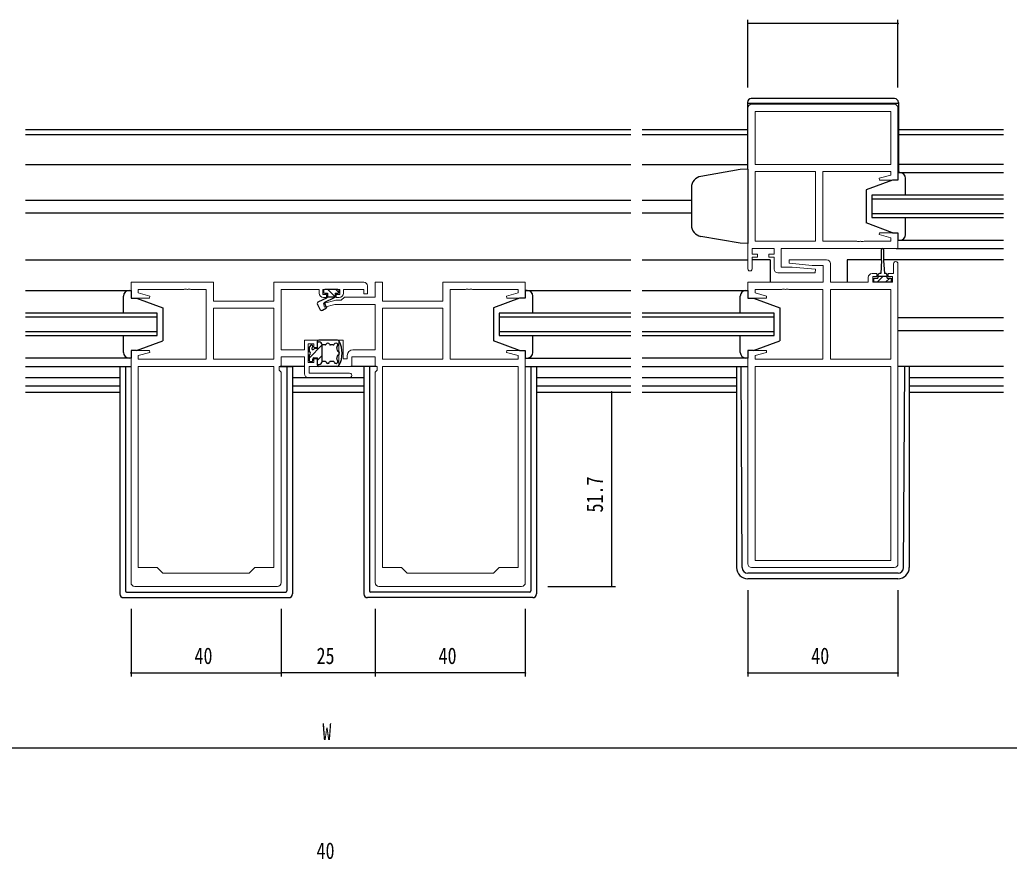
# Model space of a CAD drawing. Units: millimetres, scale not verified. Extents: x -567 to 567, y -403 to 403.
# Drawn here: x 55.8 to 319.3, y -115.6 to 108 of the extents above; entities that cross this region are included whole.
import ezdxf
from ezdxf.enums import TextEntityAlignment as Align

# ---------------------------------------------------------------- set-up
doc = ezdxf.new("R2010")
doc.units = ezdxf.units.MM
doc.header["$LTSCALE"] = 2
doc.layers.add('0-2_YKK_11', color=7, linetype='Continuous', lineweight=18)
for name, color, linetype in [('0-3_YKK_12', 2, 'Continuous'), ('0-4_YKK_13', 4, 'Continuous'), ('0-6_YKK_D', 6, 'Continuous')]:
    doc.layers.add(name, color=color, linetype=linetype)
doc.styles.add('ＭＳ ゴシック', font='')
doc.styles.get('ＭＳ ゴシック').set_extended_font_data('MS Gothic')

msp = doc.modelspace()

# ---------------------------------------------------------------- linework, layer by layer
at = {"layer": '0-2_YKK_11'}
for p, q in [((249.635, 41.707), (249.635, 84.507)), ((250.635, 85.507), (288.635, 85.507)), ((251.565, 83.577), (287.705, 83.577)), ((267.635, 67.577), (267.635, 49.037)), ((289.635, 43.007), (289.635, -36.893)), ((287.705, 36.177), (287.705, 17.637)), ((123.455, 31.177), (107.385, 31.177)), ((168.385, 31.177), (152.315, 31.177)), ((190.385, 19.907), (190.385, -41.893)), ((123.455, 15.707), (123.455, -37.893)), ((152.315, 15.707), (152.315, -37.893)), ((251.565, -35.963), (251.565, 15.707)), ((143.585, 12.707), (132.585, 12.707)), ((288.635, -37.893), (250.635, -37.893)), ((124.385, -42.893), (86.385, -42.893)), ((189.385, -42.893), (151.385, -42.893))]:
    msp.add_line(p, q, dxfattribs=at)
for points in [[(289.635, 84.507), (289.635, 65.307), (284.675, 65.307), (284.606, 65.829), (287.705, 66.66), (287.705, 67.577), (269.635, 67.577), (269.635, 49.037), (278.677, 49.037), (278.86, 48.917), (279.41, 48.917), (279.593, 49.037), (279.677, 49.037), (279.86, 48.917), (280.41, 48.917), (280.593, 49.037), (287.705, 49.037), (287.705, 49.954), (284.606, 50.784), (284.675, 51.307), (289.635, 51.307), (289.635, 47.107), (258.565, 47.107), (258.565, 42.107), (261.442, 42.107), (267.655, 41.563), (267.613, 40.607), (257.635, 40.607)], [(256.635, 41.607), (256.635, 44.807), (255.235, 44.807), (255.235, 45.607), (256.635, 45.607), (256.635, 47.107), (250.835, 47.107), (250.835, 45.607), (252.235, 45.607), (252.235, 44.807), (250.835, 44.807), (250.835, 41.707)], [(249.635, -36.893), (249.635, 19.907), (254.596, 19.907), (254.664, 19.384), (251.565, 18.554), (251.565, 17.637), (269.635, 17.637), (269.635, 36.177), (260.593, 36.177), (260.41, 36.297), (259.86, 36.297), (259.677, 36.177), (259.593, 36.177), (259.41, 36.297), (258.86, 36.297), (258.677, 36.177), (251.565, 36.177), (251.565, 35.26), (254.664, 34.429), (254.596, 33.907), (249.635, 33.907), (249.635, 38.107), (269.705, 38.107), (269.705, 42.607), (266.828, 42.607), (260.615, 43.15), (260.657, 44.107), (270.635, 44.107)], [(271.635, 43.107), (271.635, 38.107), (281.735, 38.107), (281.735, 39.407)], [(282.735, 40.407), (284.035, 40.407), (284.035, 39.607), (282.935, 39.607), (282.935, 38.107), (288.135, 38.107), (288.135, 39.607), (287.035, 39.607), (287.035, 40.407), (288.435, 40.407), (288.435, 43.007)], [(85.385, -41.893), (85.385, 19.907), (90.346, 19.907), (90.414, 19.384), (87.315, 18.554), (87.315, 17.637), (105.385, 17.637), (105.385, 36.177), (101.343, 36.177), (101.16, 36.297), (100.61, 36.297), (100.427, 36.177), (100.343, 36.177), (100.16, 36.297), (99.61, 36.297), (99.427, 36.177), (87.315, 36.177), (87.315, 35.26), (90.414, 34.429), (90.346, 33.907), (85.385, 33.907), (85.385, 38.107), (107.385, 38.107), (107.385, 33.107), (123.455, 33.107), (123.455, 38.107), (147.385, 38.107)], [(144.485, 20.137), (150.385, 20.137), (150.385, 32.207), (139.65, 32.207), (136.915, 31.474), (136.656, 32.44), (139.892, 33.307), (141.385, 33.307), (142.215, 34.137), (150.385, 34.137), (150.385, 38.107), (152.315, 38.107), (152.315, 33.107), (168.385, 33.107), (168.385, 38.107), (190.385, 38.107), (190.385, 33.907), (185.425, 33.907), (185.356, 34.429), (188.455, 35.26), (188.455, 36.177), (176.343, 36.177), (176.16, 36.297), (175.61, 36.297), (175.427, 36.177), (175.343, 36.177), (175.16, 36.297), (174.61, 36.297), (174.427, 36.177), (170.385, 36.177), (170.385, 17.637), (188.455, 17.637), (188.455, 18.554), (185.356, 19.384), (185.425, 19.907), (190.385, 19.907)], [(148.385, 37.107), (148.385, 35.007), (147.385, 35.007), (147.385, 36.177), (141.985, 36.177), (141.985, 35.207)], [(135.485, 35.207), (135.485, 36.177), (125.385, 36.177), (125.385, 20.137), (131.585, 20.137), (131.585, 22.707), (135.085, 22.707), (135.085, 20.707), (134.085, 20.707), (134.085, 21.707), (132.585, 21.707), (132.585, 16.707), (134.085, 16.707), (134.085, 17.707), (135.085, 17.707), (135.085, 15.707), (132.785, 15.707), (132.785, 13.907), (143.585, 13.907)], [(140.785, 34.007), (139.985, 34.007), (139.985, 34.807), (140.985, 34.807), (140.985, 36.177), (136.485, 36.177), (136.485, 34.807), (137.485, 34.807), (137.485, 34.007), (136.685, 34.007)], [(150.385, -41.893), (150.385, 14.177), (150.915, 14.707), (150.915, 15.707), (150.385, 15.707), (150.385, 18.207), (144.185, 18.207), (144.185, 15.707), (140.685, 15.707), (140.685, 22.707), (141.885, 22.707), (141.885, 17.707), (142.985, 17.707), (142.985, 18.637)], [(131.585, 13.707), (131.585, 18.207), (125.385, 18.207), (125.385, 15.707), (124.855, 15.707), (124.855, 14.707), (125.385, 14.177), (125.385, -41.893)]]:
    msp.add_lwpolyline(points, dxfattribs=at)
for points in [[(251.565, 83.577), (287.705, 83.577), (287.705, 69.507), (251.565, 69.507)], [(267.635, 67.577), (267.635, 49.037), (251.565, 49.037), (251.565, 67.577)], [(287.705, 36.177), (287.705, 17.637), (271.635, 17.637), (271.635, 36.177)], [(123.455, 31.177), (107.385, 31.177), (107.385, 17.637), (123.455, 17.637)], [(168.385, 31.177), (152.315, 31.177), (152.315, 17.637), (168.385, 17.637)], [(123.455, 15.707), (123.455, -37.893), (118.385, -37.893), (116.885, -39.393), (93.885, -39.393), (92.385, -37.893), (87.315, -37.893), (87.315, 15.707)], [(152.315, 15.707), (152.315, -37.893), (157.385, -37.893), (158.885, -39.393), (181.885, -39.393), (183.385, -37.893), (188.455, -37.893), (188.455, 15.707)], [(251.565, -35.963), (251.565, 15.707), (287.705, 15.707), (287.705, -35.963)]]:
    msp.add_lwpolyline(points, close=True, dxfattribs=at)
for centre, radius, start, end in [((250.635, 84.507), 1, 90.00001, 179.99999), ((288.635, 84.507), 1, 0.00001, 89.99999), ((270.635, 43.107), 1, 0.00001, 89.99999), ((289.035, 43.007), 0.6, 359.99999, 180.00001), ((250.235, 41.707), 0.6, 179.99999, 0.00001), ((257.635, 41.607), 1, 180.00001, 269.99999), ((282.735, 39.407), 1, 90.00001, 179.99999), ((147.385, 37.107), 1, 0.00001, 89.99999), ((136.685, 35.207), 1.2, 180.00001, 269.99999), ((140.785, 35.207), 1.2, 270.00001, 359.99999), ((144.485, 18.637), 1.5, 90.00001, 179.99999), ((132.585, 13.707), 1, 180.00001, 269.99999), ((143.585, 13.307), 0.6, 269.99999, 90.00001), ((250.635, -36.893), 1, 180.00001, 269.99999), ((288.635, -36.893), 1, 270.00001, 359.99999), ((86.385, -41.893), 1, 180.00001, 269.99999), ((124.385, -41.893), 1, 270.00001, 359.99999), ((151.385, -41.893), 1, 180.00001, 269.99999), ((189.385, -41.893), 1, 270.00001, 359.99999)]:
    msp.add_arc(centre, radius, start, end, dxfattribs=at)
at = {"layer": '0-3_YKK_12'}
for p, q in [((57.26, 78.807), (218.51, 78.807)), ((218.51, 77.407), (57.26, 77.407)), ((221.51, 78.807), (249.535, 78.807)), ((249.535, 77.407), (221.51, 77.407)), ((289.735, 78.807), (317.76, 78.807)), ((317.76, 77.407), (289.735, 77.407)), ((57.26, 69.507), (218.51, 69.507)), ((221.51, 69.507), (249.535, 69.507)), ((317.76, 69.507), (289.735, 69.507)), ((282.635, 61.307), (282.635, 55.307)), ((317.76, 61.307), (282.635, 61.307)), ((57.26, 60.007), (218.51, 60.007)), ((221.51, 60.007), (234.635, 60.007)), ((282.635, 60.307), (317.76, 60.307)), ((57.26, 56.607), (218.51, 56.607)), ((221.51, 56.607), (234.635, 56.607)), ((317.76, 56.307), (282.635, 56.307)), ((282.635, 55.307), (317.76, 55.307)), ((289.135, 47.107), (317.76, 47.107)), ((57.26, 44.107), (218.51, 44.107)), ((221.51, 44.107), (249.635, 44.107)), ((255.635, 44.107), (250.835, 44.107)), ((255.635, 44.107), (255.635, 38.107)), ((276.135, 44.107), (276.135, 38.107)), ((285.285, 44.107), (276.135, 44.107)), ((317.76, 44.107), (285.785, 44.107)), ((92.385, 29.907), (57.26, 29.907)), ((92.385, 23.907), (92.385, 29.907)), ((183.385, 29.907), (183.385, 23.907)), ((218.51, 29.907), (183.385, 29.907)), ((256.635, 29.907), (221.51, 29.907)), ((256.635, 23.907), (256.635, 29.907)), ((57.26, 28.907), (92.385, 28.907)), ((183.385, 28.907), (218.51, 28.907)), ((221.51, 28.907), (256.635, 28.907)), ((317.76, 28.607), (289.635, 28.607)), ((92.385, 24.907), (57.26, 24.907)), ((57.26, 23.907), (92.385, 23.907)), ((218.51, 24.907), (183.385, 24.907)), ((183.385, 23.907), (218.51, 23.907)), ((256.635, 24.907), (221.51, 24.907)), ((221.51, 23.907), (256.635, 23.907)), ((317.76, 25.207), (289.635, 25.207)), ((57.26, 15.707), (85.385, 15.707)), ((190.385, 15.707), (218.51, 15.707)), ((221.51, 15.707), (249.635, 15.707)), ((57.26, 12.707), (82.385, 12.707)), ((128.385, 12.707), (147.385, 12.707)), ((193.385, 12.707), (218.51, 12.707)), ((221.51, 12.707), (246.635, 12.707)), ((292.635, 12.707), (317.76, 12.707)), ((82.385, 10.437), (57.26, 10.437)), ((57.26, 8.807), (82.385, 8.807)), ((147.385, 10.437), (128.385, 10.437)), ((128.385, 8.807), (147.385, 8.807)), ((218.51, 10.437), (193.385, 10.437)), ((193.385, 8.807), (218.51, 8.807)), ((246.635, 10.437), (221.51, 10.437)), ((221.51, 8.807), (246.635, 8.807)), ((317.76, 10.437), (292.635, 10.437)), ((292.635, 8.807), (317.76, 8.807))]:
    msp.add_line(p, q, dxfattribs=at)
at = {"layer": '0-4_YKK_13'}
for p, q in [((288.735, 87.007), (250.535, 87.007)), ((249.535, 86.007), (249.535, 68.271)), ((249.535, 85.807), (289.735, 85.807)), ((289.735, 86.007), (289.735, 67.307)), ((247.635, 68.137), (237.114, 66.282)), ((249.635, 68.207), (247.635, 68.137)), ((249.635, 68.207), (249.635, 48.407)), ((289.635, 67.308), (317.76, 67.307)), ((289.635, 67.307), (289.635, 65.307)), ((290.135, 67.307), (289.635, 67.307)), ((289.635, 67.307), (289.635, 65.307)), ((290.135, 67.307), (289.635, 67.307)), ((234.635, 63.327), (234.635, 53.15)), ((288.135, 65.307), (281.135, 62.707)), ((288.135, 65.307), (281.135, 62.707)), ((289.635, 65.307), (288.135, 65.307)), ((289.635, 65.307), (288.135, 65.307)), ((291.635, 61.307), (291.635, 65.807)), ((291.635, 61.707), (291.635, 65.807)), ((281.135, 62.707), (281.135, 53.907)), ((281.135, 62.707), (281.135, 53.907)), ((288.135, 51.307), (281.135, 53.907)), ((288.135, 51.307), (281.135, 53.907)), ((291.635, 50.807), (291.635, 55.307)), ((291.635, 50.807), (291.635, 54.907)), ((288.135, 51.307), (289.635, 51.307)), ((288.135, 51.307), (289.635, 51.307)), ((289.635, 51.307), (289.635, 49.307)), ((289.635, 51.307), (289.635, 49.307)), ((289.635, 49.307), (290.135, 49.307)), ((289.635, 49.307), (290.135, 49.307)), ((289.635, 49.306), (317.76, 49.306)), ((285.285, 43.907), (285.285, 46.857)), ((285.785, 46.857), (285.785, 43.907)), ((285.285, 43.907), (285.035, 40.407)), ((285.785, 43.907), (286.035, 40.407)), ((284.285, 40.007), (284.285, 39.207)), ((284.285, 39.707), (286.785, 39.707)), ((285.035, 40.407), (284.685, 40.407)), ((286.385, 40.407), (286.035, 40.407)), ((286.785, 39.207), (286.785, 40.007)), ((283.235, 39.207), (284.285, 39.207)), ((283.235, 38.107), (283.235, 39.207)), ((287.835, 38.107), (283.235, 38.107)), ((287.454, 39.207), (286.354, 38.107)), ((286.785, 39.207), (287.835, 39.207)), ((287.835, 39.207), (287.835, 38.107)), ((57.26, 35.906), (85.385, 35.905)), ((83.385, 29.907), (83.385, 34.407)), ((84.885, 35.907), (85.385, 35.907)), ((85.385, 35.907), (85.385, 33.907)), ((136.685, 35.907), (136.685, 35.507)), ((140.485, 36.207), (136.985, 36.207)), ((136.985, 35.207), (137.685, 35.207)), ((137.685, 35.207), (137.685, 34.207)), ((137.781, 36.207), (139.781, 34.207)), ((139.785, 35.207), (140.485, 35.207)), ((139.785, 35.207), (139.785, 34.103)), ((139.902, 36.207), (140.748, 35.361)), ((140.785, 35.507), (140.785, 35.907)), ((190.385, 35.908), (218.51, 35.907)), ((190.385, 35.907), (190.385, 33.907)), ((190.885, 35.907), (190.385, 35.907)), ((190.385, 35.907), (190.385, 33.907)), ((190.885, 35.907), (190.385, 35.907)), ((192.385, 29.907), (192.385, 34.407)), ((192.385, 30.307), (192.385, 34.407)), ((221.51, 35.906), (249.635, 35.905)), ((247.635, 29.907), (247.635, 34.407)), ((249.135, 35.907), (249.635, 35.907)), ((249.635, 35.907), (249.635, 33.907)), ((85.385, 33.907), (86.885, 33.907)), ((86.885, 33.907), (93.885, 31.307)), ((135.032, 32.218), (135.649, 30.895)), ((137.413, 33.88), (135.274, 32.882)), ((136.785, 32.704), (139.785, 34.103)), ((136.785, 32.704), (137.439, 31.302)), ((137.685, 34.207), (139.785, 34.207)), ((188.885, 33.907), (181.885, 31.307)), ((188.885, 33.907), (181.885, 31.307)), ((190.385, 33.907), (188.885, 33.907)), ((190.385, 33.907), (188.885, 33.907)), ((249.635, 33.907), (251.135, 33.907)), ((251.135, 33.907), (258.135, 31.307)), ((93.885, 31.307), (93.885, 22.507)), ((136.352, 30.674), (137.439, 31.302)), ((181.885, 31.307), (181.885, 22.507)), ((181.885, 31.307), (181.885, 22.507)), ((258.135, 31.307), (258.135, 22.507)), ((83.385, 19.407), (83.385, 23.907)), ((192.385, 19.407), (192.385, 23.907)), ((247.635, 19.407), (247.635, 23.907)), ((86.885, 19.907), (93.885, 22.507)), ((132.785, 17.916), (136.285, 21.416)), ((132.788, 20.747), (133.445, 21.404)), ((133.273, 21.319), (132.873, 20.919)), ((133.785, 21.107), (133.785, 20.976)), ((135.085, 20.457), (135.085, 22.407)), ((135.085, 22.207), (135.485, 22.207)), ((140.385, 22.707), (135.385, 22.707)), ((137.044, 21.407), (136.285, 21.407)), ((136.285, 17.007), (136.285, 21.407)), ((139.231, 21.407), (138.527, 21.407)), ((188.885, 19.907), (181.885, 22.507)), ((188.885, 19.907), (181.885, 22.507)), ((192.385, 19.407), (192.385, 23.507)), ((251.135, 19.907), (258.135, 22.507)), ((85.385, 19.907), (85.385, 17.907)), ((86.885, 19.907), (85.385, 19.907)), ((132.785, 20.707), (132.785, 19.607)), ((132.785, 18.807), (132.785, 17.307)), ((135.085, 20.457), (134.305, 20.457)), ((135.085, 17.388), (136.285, 18.588)), ((188.885, 19.907), (190.385, 19.907)), ((188.885, 19.907), (190.385, 19.907)), ((190.385, 19.907), (190.385, 17.907)), ((190.385, 19.907), (190.385, 17.907)), ((249.635, 19.907), (249.635, 17.907)), ((251.135, 19.907), (249.635, 19.907)), ((85.385, 17.907), (57.26, 17.907)), ((85.385, 17.907), (84.885, 17.907)), ((133.085, 17.007), (133.485, 17.007)), ((133.785, 17.307), (133.785, 17.657)), ((134.085, 17.957), (135.085, 17.957)), ((135.085, 16.007), (135.085, 17.957)), ((135.085, 16.207), (135.485, 16.207)), ((137.044, 17.007), (136.285, 17.007)), ((139.231, 17.007), (138.527, 17.007)), ((190.385, 17.907), (190.885, 17.907)), ((190.385, 17.907), (190.885, 17.907)), ((190.385, 17.906), (218.51, 17.906)), ((249.635, 17.907), (221.51, 17.907)), ((249.635, 17.907), (249.135, 17.907)), ((82.385, 15.707), (82.385, -44.893)), ((83.885, 15.707), (83.885, -44.093)), ((125.085, 15.707), (128.385, 15.707)), ((131.585, 15.707), (125.085, 15.707)), ((126.885, 15.707), (126.885, -44.093)), ((128.385, 15.707), (128.385, -44.893)), ((140.385, 15.707), (135.385, 15.707)), ((150.685, 15.707), (143.885, 15.707)), ((147.385, 15.707), (147.385, -44.893)), ((150.685, 15.707), (147.385, 15.707)), ((148.885, 15.707), (148.885, -44.093)), ((191.885, 15.707), (191.885, -44.093)), ((193.385, 15.707), (193.385, -44.893)), ((246.635, 15.707), (246.635, -37.891)), ((248.127, -37.899), (247.845, 15.707)), ((317.76, 15.707), (289.635, 15.707)), ((291.143, -37.899), (291.425, 15.707)), ((292.635, 15.707), (292.635, -37.891)), ((289.643, -39.391), (249.627, -39.391)), ((289.635, -40.891), (249.635, -40.891)), ((84.185, -44.393), (126.585, -44.393)), ((191.585, -44.393), (149.185, -44.393)), ((83.385, -45.893), (127.385, -45.893)), ((192.385, -45.893), (148.385, -45.893))]:
    msp.add_line(p, q, dxfattribs=at)
for points in [[(249.635, 48.407), (247.635, 48.477), (237.114, 50.332)], [(285.709, 39.707), (285.535, 39.533), (284.109, 38.107)]]:
    msp.add_lwpolyline(points, dxfattribs=at)
for centre, radius, start, end in [((250.535, 86.007), 1, 90, 180), ((288.735, 86.007), 1, 0, 90), ((237.635, 63.327), 3, 100, 180), ((290.135, 65.807), 1.5, 0, 90), ((290.135, 65.807), 1.5, 0, 90), ((237.635, 53.286), 3, 180, 260), ((290.135, 50.807), 1.5, 270, 0), ((290.135, 50.807), 1.5, 270, 0), ((285.535, 46.857), 0.25, 0, 180), ((284.685, 40.007), 0.4, 90, 180), ((286.385, 40.007), 0.4, 0, 90), ((84.885, 34.407), 1.5, 90, 180), ((136.985, 35.907), 0.3, 90, 180), ((136.985, 35.507), 0.3, 180, 270), ((140.485, 35.907), 0.3, 0, 90), ((140.485, 35.507), 0.3, 270, 0), ((190.885, 34.407), 1.5, 0, 90), ((190.885, 34.407), 1.5, 0, 90), ((249.135, 34.407), 1.5, 90, 180), ((135.485, 32.429), 0.5, 115.00014, 205.00005), ((137.201, 34.333), 0.5, 295, 345.39617), ((136.102, 31.107), 0.5, 205.00005, 300.00004), ((133.485, 21.107), 0.3, 0, 135), ((135.385, 22.407), 0.3, 90, 180), ((135.485, 21.407), 0.8, 0, 90), ((137.044, 21.707), 0.3, 270, 337.97569), ((137.785, 21.407), 0.5, 22.02431, 157.97569), ((138.527, 21.707), 0.3, 202.02431, 270), ((139.231, 21.707), 0.3, 270, 337.97569), ((139.973, 21.407), 0.5, 309.78774, 157.97569), ((140.385, 22.207), 0.5, 26.26804, 90), ((134.307, 19.207), 7.279, 333.73196, 26.26804), ((84.885, 19.407), 1.5, 180, 270), ((133.085, 20.707), 0.3, 135, 180), ((132.785, 19.207), 0.4, 270, 90), ((133.785, 20.457), 0.3, 120, 270), ((133.485, 20.976), 0.3, 300, 0), ((133.785, 20.457), 0.3, 270, 330), ((134.305, 20.157), 0.3, 90, 150), ((140.485, 20.792), 0.3, 129.78774, 194.39052), ((134.307, 19.207), 6.079, 6.82808, 14.39052), ((134.307, 19.207), 6.079, 345.60948, 353.17192), ((140.64, 19.965), 0.3, 186.82808, 251.43085), ((140.64, 18.448), 0.3, 108.56915, 173.17192), ((140.385, 19.207), 0.5, 288.56915, 71.43085), ((190.885, 19.407), 1.5, 270, 0), ((190.885, 19.407), 1.5, 270, 0), ((249.135, 19.407), 1.5, 180, 270), ((133.085, 17.307), 0.3, 180, 270), ((133.485, 17.307), 0.3, 270, 0), ((134.085, 17.657), 0.3, 90, 180), ((135.385, 16.007), 0.3, 180, 270), ((135.485, 17.007), 0.8, 270, 0), ((137.044, 16.707), 0.3, 22.02431, 90), ((137.785, 17.007), 0.5, 202.02431, 337.97569), ((138.527, 16.707), 0.3, 90, 157.97569), ((139.231, 16.707), 0.3, 22.02431, 90), ((139.973, 17.007), 0.5, 202.02431, 50.21226), ((140.485, 17.622), 0.3, 165.60948, 230.21226), ((140.385, 16.207), 0.5, 270, 333.73196), ((249.635, -37.891), 3, 180, 270), ((249.627, -37.891), 1.5, 180.30155, 270), ((289.635, -37.891), 3, 270, 0), ((289.643, -37.891), 1.5, 270, 359.69845), ((84.185, -44.093), 0.3, 180, 270), ((126.585, -44.093), 0.3, 270, 0), ((149.185, -44.093), 0.3, 180, 270), ((191.585, -44.093), 0.3, 270, 360), ((83.385, -44.893), 1, 180, 270), ((127.385, -44.893), 1, 270, 0), ((148.385, -44.893), 1, 180, 270), ((192.385, -44.893), 1, 270, 360)]:
    msp.add_arc(centre, radius, start, end, dxfattribs=at)
at = {"layer": '0-6_YKK_D'}
for p, q in [((249.635, 90.007), (249.635, 108.007)), ((289.635, 107.007), (249.635, 107.007)), ((289.635, 90.007), (289.635, 108.007)), ((196.385, 8.807), (214.385, 8.807)), ((213.385, 8.807), (213.385, -42.893)), ((196.385, -42.893), (214.385, -42.893)), ((249.635, -43.891), (249.635, -66.893)), ((289.635, -43.891), (289.635, -66.893)), ((85.385, -48.893), (85.385, -66.893)), ((125.385, -48.893), (125.385, -66.893)), ((125.385, -48.893), (125.385, -66.893)), ((150.385, -48.893), (150.385, -66.893)), ((150.385, -48.893), (150.385, -66.893)), ((190.385, -48.893), (190.385, -66.893)), ((85.385, -65.893), (125.385, -65.893)), ((150.385, -65.893), (125.385, -65.893)), ((190.385, -65.893), (150.385, -65.893)), ((249.635, -65.893), (289.635, -65.893)), ((-105.115, -85.893), (380.885, -85.893))]:
    msp.add_line(p, q, dxfattribs=at)
for centre, start, end in [((249.635, 107.007), 0, 180), ((249.635, 107.007), 180, 0), ((289.635, 107.007), 0, 180), ((289.635, 107.007), 180, 0), ((213.385, 8.807), 90, 270), ((213.385, 8.807), 270, 90), ((213.385, -42.893), 90, 270), ((213.385, -42.893), 270, 90), ((85.385, -65.893), 0, 180), ((125.385, -65.893), 0, 180), ((125.385, -65.893), 0, 180), ((150.385, -65.893), 0, 180), ((150.385, -65.893), 0, 180), ((190.385, -65.893), 0, 180), ((249.635, -65.893), 0, 180), ((289.635, -65.893), 0, 180), ((85.385, -65.893), 180, 0), ((125.385, -65.893), 180, 0), ((125.385, -65.893), 180, 0), ((150.385, -65.893), 180, 0), ((150.385, -65.893), 180, 0), ((190.385, -65.893), 180, 0), ((249.635, -65.893), 180, 0), ((289.635, -65.893), 180, 0)]:
    msp.add_arc(centre, 0.106, start, end, dxfattribs=at)

# ---------------------------------------------------------------- texts
at = {"layer": '0-6_YKK_D', "style": 'ＭＳ ゴシック', "width": 0.8}
msp.add_text('51.7', height=4.399, rotation=90, dxfattribs=at).set_placement((212.385, -23.208), align=Align.BOTTOM_LEFT)
for s, p in [('40', (102.291, -64.893)), ('25', (134.803, -64.893)), ('40', (167.291, -64.893)), ('40', (266.541, -64.893)), ('W', (136.35, -85.093)), ('40', (134.791, -116.804))]:
    msp.add_text(s, height=4.399, dxfattribs=at).set_placement(p, align=Align.BOTTOM_LEFT)

doc.saveas('drawing.dxf')
